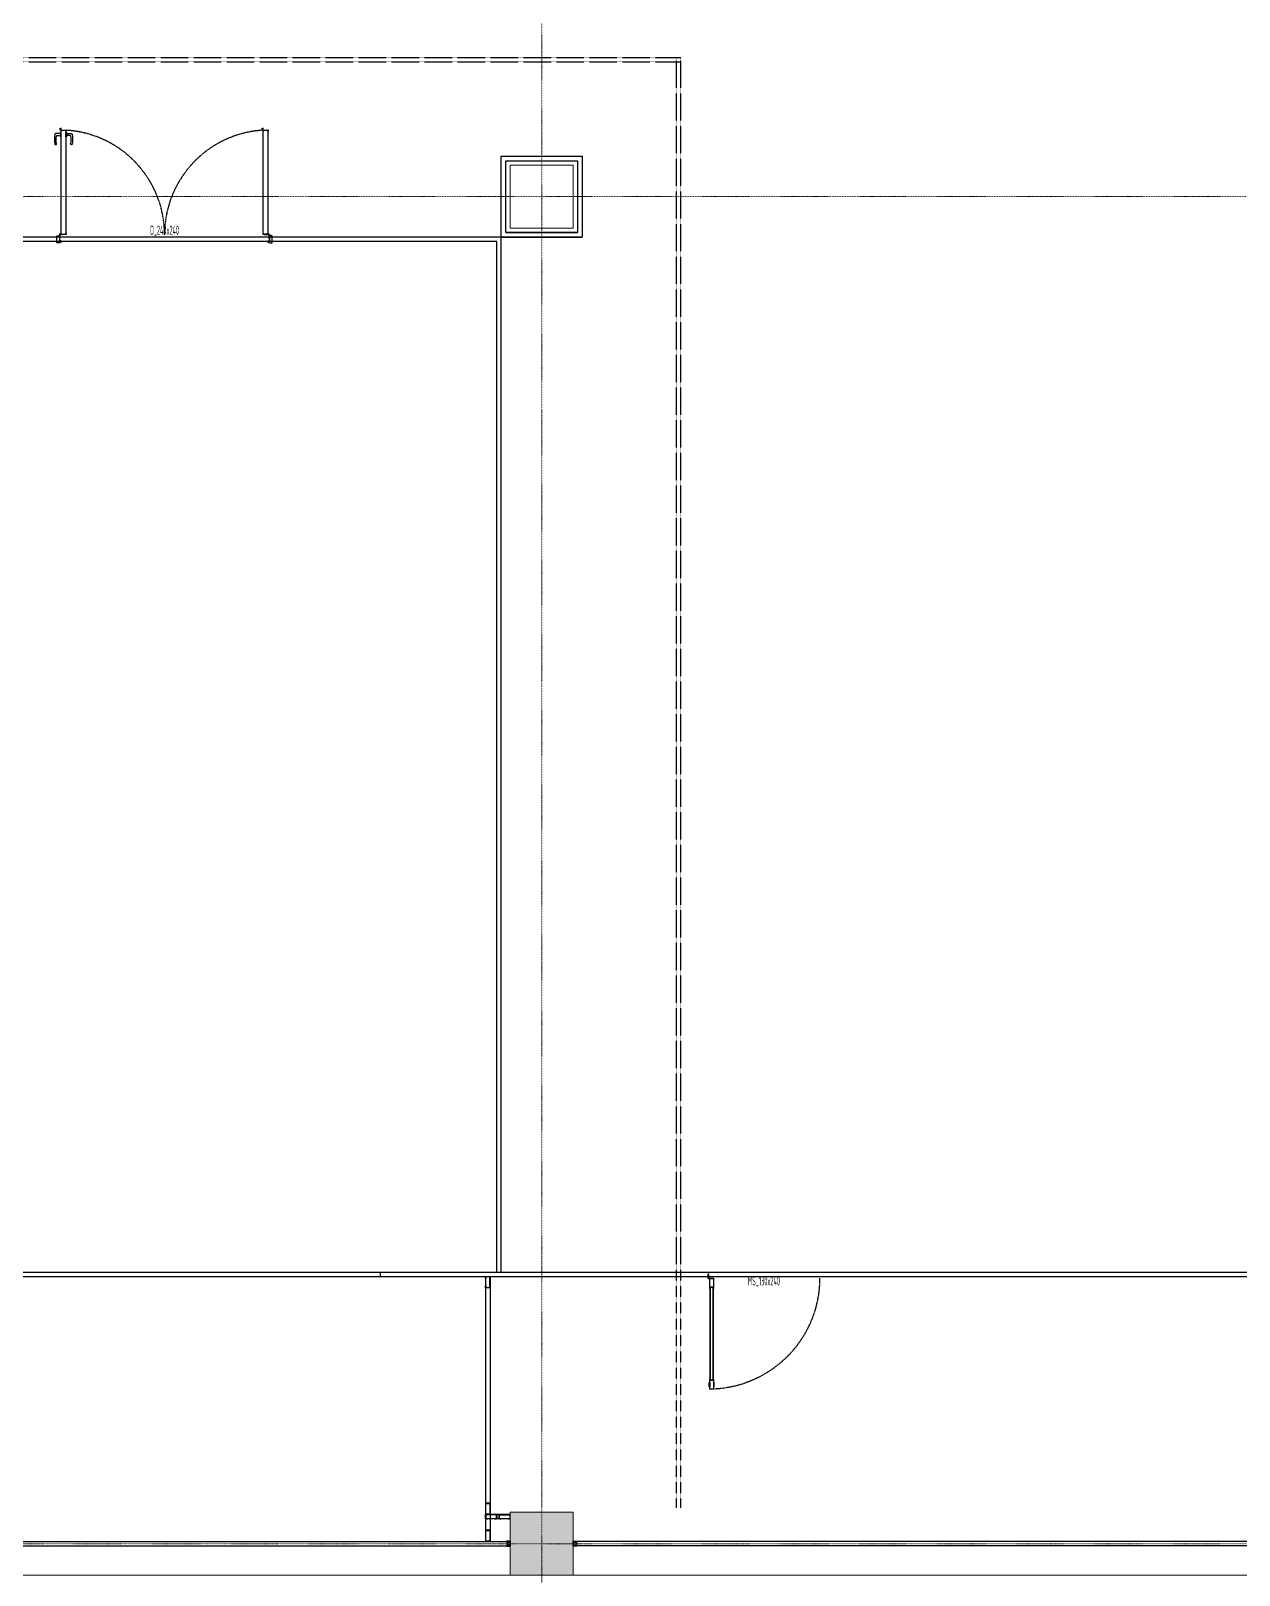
# Model space of a CAD drawing. Extents: x -32000 to 290600, y -29000 to 131250.
# Drawn here: x 212712 to 226167, y -350 to 16845 of the extents above; entities that cross this region are included whole.
import ezdxf
from ezdxf.enums import TextEntityAlignment as Align

# ---------------------------------------------------------------- set-up
doc = ezdxf.new("R2010")
doc.units = 0
doc.header["$LTSCALE"] = 10
for name, pattern in [('H12PL3$0$JJP_三點線', [0.9, 0.3, -0.15, 0, -0.15, 0, -0.15, 0, -0.15]), ('XFDP30$0$HIDDEN', [0.3, 0.2, -0.1]), ('XFDP30$0$HIDDEN2', [0.1875, 0.125, -0.0625]), ('XFM7P30ICA$0$H12PL3$0$JJP_三點線', [0.9, 0.3, -0.15, 0, -0.15, 0, -0.15, 0, -0.15]), ('XFM7P30ICA$0$XFDP30$0$HIDDEN', [0.3, 0.2, -0.1]), ('XFM7P30ICA$0$XFDP30$0$HIDDEN2', [0.1875, 0.125, -0.0625])]:
    doc.linetypes.add(name, pattern=pattern)
for name, color, linetype in [('H12PL3$0$A-WALL-EX', 252, 'Continuous'), ('H12PL3$0$S-COL', 252, 'Continuous'), ('H12PL3$0$S-GRID', 252, 'Continuous'), ('XFDP30$0$A-Door (50K)', 2, 'Continuous'), ('XFDP30$0$A-Door (8K)', 2, 'Continuous'), ('XFDP30$0$A-Partition-Col', 1, 'Continuous'), ('XFDP30$0$A-Partition-Col (50K)', 1, 'Continuous'), ('XFDP30$0$A-W-D2-Steel (8K)', 2, 'Continuous'), ('XFDP30$0$A-W-P1S (50K)', 2, 'Continuous'), ('XFDP30$0$A-W-P1S (50K_Temporary)', 2, 'XFDP30$0$HIDDEN2'), ('XFDP30$0$A-W-P1S (8K)', 2, 'Continuous'), ('XFDP30$0$A-W-P2D (50K)', 2, 'Continuous'), ('XFDP30$0$A-W-P2D (8K)', 2, 'Continuous'), ('XFDP30$0$A-W-R1 (Rockwool) (50K)', 2, 'Continuous'), ('XFM7P30ICA$0$H12PL3$0$A-WALL-EX', 252, 'Continuous'), ('XFM7P30ICA$0$H12PL3$0$Hattch', 252, 'Continuous'), ('XFM7P30ICA$0$H12PL3$0$S-COL', 252, 'Continuous'), ('XFM7P30ICA$0$H12PL3$0$S-GRID', 252, 'Continuous'), ('XFM7P30ICA$0$XFDP30$0$A-Door (50K)', 2, 'Continuous'), ('XFM7P30ICA$0$XFDP30$0$A-Partition-Col', 1, 'Continuous'), ('XFM7P30ICA$0$XFDP30$0$A-Partition-Col (50K)', 1, 'Continuous'), ('XFM7P30ICA$0$XFDP30$0$A-W-D2-Steel (8K)', 2, 'Continuous'), ('XFM7P30ICA$0$XFDP30$0$A-W-P1S (50K)', 2, 'Continuous'), ('XFM7P30ICA$0$XFDP30$0$A-W-P1S (50K_Temporary)', 2, 'XFM7P30ICA$0$XFDP30$0$HIDDEN2'), ('XFM7P30ICA$0$XFDP30$0$A-W-P1S (8K)', 2, 'Continuous'), ('XFM7P30ICA$0$XFDP30$0$A-W-P2D (8K)', 2, 'Continuous'), ('XFM7P30ICA$0$XFDP30$0$A-W-R1 (Rockwool) (50K)', 2, 'Continuous')]:
    doc.layers.add(name, color=color, linetype=linetype)
doc.styles.add('XFDP30$0$AA-TXT', font='isocp.shx', dxfattribs={"width": 0.8, "bigfont": 'china.shx'})
doc.styles.add('XFM7P30ICA$0$XFDP30$0$AA-TXT', font='isocp.shx', dxfattribs={"width": 0.8, "bigfont": 'china.shx'})

# ---------------------------------------------------------------- blocks, each defined once
blk = doc.blocks.new('XFDP30$0$TP1-50-Partition_Col-side')
blk.add_lwpolyline([(-2.5, -4), (-2.5, -3.9), (-2.6, -3.9), (-2.5, -3), (-2.5, -0.3), (-2.4, -0.2), (-0.7, -0.2), (-0.5, -0.2), (-0.1, -0.2), (0, -0.2), (0, -0.2), (0.5, -0.2), (0.6, -0.2), (2.4, -0.2), (2.5, -0.3), (2.5, -3), (2.6, -3.9), (2.5, -3.9), (2.5, -4), (2.7, -4), (2.7, 0), (-2.7, 0), (-2.7, -4)], close=True)
for points in [[(-1.6, -2.1), (-2.3, -2.1, 0.414213), (-2.4, -2.2), (-2.4, -3.6), (-2.5, -3.6), (-2.5, -2.2, -0.414213), (-2.3, -2), (-1.6, -2), (-1.6, -2.1)], [(1.6, -2.1), (2.3, -2.1, -0.414213), (2.4, -2.2), (2.4, -3.6), (2.5, -3.6), (2.5, -2.2, 0.414213), (2.3, -2), (1.6, -2), (1.6, -2.1)]]:
    blk.add_lwpolyline(points, format="xyb")
blk.add_lwpolyline([(2.2, -3.6), (-2.2, -3.6, -0.414214), (-2.3, -3.5), (-2.3, -2.6, -0.414214), (-2.2, -2.5), (-1.3, -2.5, 0.414214), (-1.1, -2.3), (-1.1, -2.2, 0.414214), (-1.3, -2.1), (-1.9, -2.1), (-1.9, -2.1), (-1.3, -2.1, -0.414214), (-1.2, -2.2), (-1.2, -2.3, -0.414214), (-1.3, -2.4), (-2.2, -2.4, 0.414214), (-2.4, -2.6), (-2.4, -3.5, 0.414214), (-2.2, -3.6), (2.2, -3.6, 0.414214), (2.4, -3.5), (2.4, -2.6, 0.414214), (2.2, -2.4), (1.3, -2.4, -0.414214), (1.2, -2.3), (1.2, -2.2, -0.414214), (1.3, -2.1), (1.9, -2.1), (1.9, -2.1), (1.3, -2.1, 0.414214), (1.1, -2.2), (1.1, -2.3, 0.414214), (1.3, -2.5), (2.2, -2.5, -0.414214), (2.3, -2.6), (2.3, -3.5, -0.414214)], format="xyb", close=True)
blk = doc.blocks.new('XFDP30$0$Door-D240')
for p, q in [((10, 119), (10.8, 119)), ((10, 114.1), (10, 119)), ((10.8, 114.1), (10, 114.1)), ((10.8, 119), (10.8, 114.1)), ((10.8, 117.7), (14.8, 117.7)), ((14.8, 115.5), (10.8, 115.5)), ((14.8, 117.7), (16.2, 117.6))]:
    blk.add_line(p, q)
for points in [[(4.1, 121.6), (4.1, 123.4), (4.1, 121.6), (10.7, 121.6), (10.7, 121.5), (10.3, 121.5), (10.3, 120.4, -0.414214), (10.2, 120.3), (10, 120.3), (10, 120.4), (10.1, 120.4), (10.1, 121.4), (10, 121.4), (10, 5.5), (10.1, 5.5), (10.1, 6.5), (10, 6.5), (10, 6.6), (10.2, 6.6, -0.414214), (10.3, 6.5), (10.3, 5.4, -0.414214), (10.2, 5.3), (4.8, 5.3, -0.414214), (4.7, 5.4), (4.7, 6.5, -0.414214), (4.8, 6.6), (5, 6.6), (5, 6.5), (4.9, 6.5), (4.9, 5.5), (5, 5.5), (5, 121.4), (4.9, 121.4), (4.9, 120.4), (5, 120.4), (5, 120.3), (4.8, 120.3, -0.414214), (4.7, 120.4), (4.7, 121.4), (3.9, 121.4, -0.414214), (3.9, 121.4), (3.9, 123.6, -0.414214), (3.9, 123.7), (4.7, 123.7), (4.7, 123.4), (4.1, 123.4)], [(229.1, 121.6), (229.1, 123.4), (229.1, 121.6), (235.7, 121.6), (235.7, 121.5), (235.3, 121.5), (235.3, 120.4, -0.414214), (235.2, 120.3), (235, 120.3), (235, 120.4), (235.1, 120.4), (235.1, 121.4), (235, 121.4), (235, 5.5), (235.1, 5.5), (235.1, 6.5), (235, 6.5), (235, 6.6), (235.2, 6.6, -0.414214), (235.3, 6.5), (235.3, 5.4, -0.414214), (235.2, 5.3), (229.8, 5.3, -0.414214), (229.7, 5.4), (229.7, 6.5, -0.414214), (229.8, 6.6), (230, 6.6), (230, 6.5), (229.9, 6.5), (229.9, 5.5), (230, 5.5), (230, 121.4), (229.9, 121.4), (229.9, 120.4), (230, 120.4), (230, 120.3), (229.8, 120.3, -0.414214), (229.7, 120.4), (229.7, 121.4), (228.9, 121.4, -0.414214), (228.9, 121.4), (228.9, 123.6, -0.414214), (228.9, 123.7), (229.7, 123.7), (229.7, 123.4), (229.1, 123.4)], [(4.2, 117.7), (0.2, 117.7), (-1.2, 117.6, 0.327495), (-2, 116.9, 0.089847), (-2.2, 106.2, 1.144881), (-0.3, 106.6, -0.137079), (-0.3, 114.9, -0.349357), (0.2, 115.5), (4.2, 115.5)], [(4.7, -2.1, 0.306748), (4.5, -1.7), (4.1, -1.7, 0.306748), (3.9, -2.1), (4, -2.1, -0.414214), (4.1, -2.2), (4.1, -2.2), (4, -2.2), (4, -2.9), (4.6, -2.9), (4.6, -2.2), (4.5, -2.2), (4.5, -2.2, -0.414214), (4.6, -2.1), (4.7, -2.1), (4.8, -2.1, -0.414214), (5, -2.3), (5, -2.9, -0.320245), (4.7, -3.4), (3, -4), (0.6, -4, -0.414214), (0, -3.4), (0, 3.4, -0.414214), (0.6, 4), (3, 4), (3, 0), (3, -1.4, 0.414214), (3.7, -2.1), (3.9, -2.1)], [(235.3, -2.1, -0.306748), (235.5, -1.7), (235.9, -1.7, -0.306748), (236.1, -2.1), (236, -2.1, 0.414214), (235.9, -2.2), (235.9, -2.2), (236, -2.2), (236, -2.9), (235.4, -2.9), (235.4, -2.2), (235.5, -2.2), (235.5, -2.2, 0.414214), (235.4, -2.1), (235.3, -2.1), (235.2, -2.1, 0.414214), (235, -2.3), (235, -2.9, 0.320245), (235.3, -3.4), (237, -4), (239.4, -4, 0.414214), (240, -3.4), (240, 3.4, 0.414214), (239.4, 4), (237, 4), (237, 0), (237, -1.4, -0.414214), (236.3, -2.1), (236.1, -2.1)]]:
    blk.add_lwpolyline(points, format="xyb")
blk.add_lwpolyline([(5, 114.1), (5, 119), (4.2, 119), (4.2, 114.1)], close=True)
at = {"ltscale": 500}
for points in [[(3.3, 0.1), (3.3, 4.6), (3, 4.6), (3, 0.1)], [(8.5, 5.3), (4, 5.3), (4, 5.5), (8.5, 5.5)], [(231.5, 5.3), (236, 5.3), (236, 5.5), (231.5, 5.5)], [(236.7, 0.1), (236.7, 4.6), (237, 4.6), (237, 0.1)]]:
    blk.add_lwpolyline(points, close=True, dxfattribs=at)
at = {"linetype": 'XFDP30$0$HIDDEN', "ltscale": 0.1}
for centre, start, end in [((3.5, 5.1), 0, 85.9993), ((236.5, 5.1), 94.0007, 180)]:
    blk.add_arc(centre, 116.5, start, end, dxfattribs=at)
at = {"extrusion": (0, 0, -1)}
for centre, major_axis, start_param, end_param in [((14.7, 114.9), (0.417, 0.417), -0.669314, 0.675093), ((16.2, 106.3), (0.707, 0.707), 0.872811, 4.284184), ((0.4, 110.8), (10.9, 10.9), 0.51383, 1.058752), ((16.1, 116.7), (-0.624, 0.624), 0.866962, 2.13291), ((-12.5, 110.9), (21.3, 21.3), 0.585307, 0.943734)]:
    blk.add_ellipse(centre, major_axis=major_axis, ratio=1, start_param=start_param, end_param=end_param, dxfattribs=at)
at = {"ltscale": 500, "extrusion": (0, 0, -1)}
blk.add_ellipse((3.5, 5.1), major_axis=(0.495, 0.495), ratio=1, start_param=3.926991, end_param=10.210176, dxfattribs=at)
at = {"ltscale": 500}
blk.add_ellipse((236.5, 5.1), major_axis=(-0.495, 0.495), ratio=1, start_param=3.926991, end_param=10.210176, dxfattribs=at)
at = {"color": 9, "style": 'XFDP30$0$AA-TXT', "width": 0.45}
blk.add_attdef('240X240', text='', height=10, dxfattribs=at).set_placement((120, 10.1), align=Align.MIDDLE_CENTER)
blk = doc.blocks.new('XFDP30$0$GAD2205')
blk.add_lwpolyline([(0, 1), (0, 1), (-18, 1, -0.414214), (-18, 2), (-18, 3, -0.414214), (-18, 3), (-14, 3, 0.414214), (-13, 4), (-13, 4, 0.414214), (-14, 4), (-18, 4, -0.414214), (-18, 5), (-18, 12, -0.414214), (-18, 12), (-18, 12, 0.414214), (-18, 12), (-18, 14, 0.72636), (-19, 14), (-19, 13, 0.158507), (-19, 13), (-19, 0, 0.414214), (-19, 0), (19, 0, 0.414214), (19, 0), (19, 13, 0.158507), (19, 13), (19, 14, 0.72636), (18, 14), (18, 12, 0.414214), (18, 12, -0.414214), (18, 12), (18, 5, -0.414214), (18, 4), (14, 4, 0.414214), (13, 4), (13, 4, 0.414214), (14, 3), (18, 3, -0.414214), (18, 3), (18, 2, -0.414214), (18, 1), (0, 1)], format="xyb", close=True)
blk = doc.blocks.new('XFDP30$0$Door-S130a')
for p, q in [((8.8, 120.4), (8.8, 125.3)), ((8.8, 125.3), (9.6, 125.3)), ((9.6, 120.4), (8.8, 120.4)), ((9.6, 125.3), (9.6, 120.4))]:
    blk.add_line(p, q)
blk.add_lwpolyline([(4.8, 120.4), (4.8, 125.3), (4, 125.3), (4, 120.4)], close=True)
at = {"ltscale": 5}
for points in [[(8.8, 117.8), (8.8, 127.9), (4.8, 127.9), (4.8, 117.8)], [(5, 117.5), (5, 14.8), (5, 14.8), (5, 117.5)], [(8.6, 14.8), (8.5, 14.8), (8.5, 117.5), (8.6, 117.5)], [(8.8, 4.3), (8.8, 14.4), (4.8, 14.4), (4.8, 4.3)]]:
    blk.add_lwpolyline(points, close=True, dxfattribs=at)
blk.add_lwpolyline([(4.8, 117.9), (4.8, 116.7, 0.158507), (4.9, 116.7), (4.9, 116.5, 0.72636), (5, 116.6), (5, 116.7, 0.414214), (5, 116.7, -0.414214), (4.9, 116.8), (4.9, 117.5, -0.414214), (5, 117.5), (5.4, 117.5, 0.414214), (5.4, 117.5), (5.4, 117.6, 0.414214), (5.4, 117.6), (5, 117.6, -0.414214), (4.9, 117.6), (4.9, 117.8, -0.414214), (5, 117.8), (6.8, 117.8), (6.8, 117.8), (6.8, 117.8), (8.6, 117.8, -0.414214), (8.6, 117.8), (8.6, 117.6, -0.414214), (8.6, 117.6), (8.2, 117.6, 0.414214), (8.1, 117.6), (8.1, 117.5, 0.414214), (8.2, 117.5), (8.6, 117.5, -0.414214), (8.6, 117.5), (8.6, 116.8, -0.414214), (8.6, 116.7), (8.6, 116.7, 0.414214), (8.6, 116.7), (8.6, 116.6, 0.72636), (8.6, 116.5), (8.7, 116.7, 0.158507), (8.7, 116.7), (8.7, 117.9, 0.414214), (8.7, 117.9), (4.9, 117.9, 0.414214)], format="xyb", close=True, dxfattribs=at)
at = {"ltscale": 500}
for points in [[(3.2, -0.6), (3.2, 3.9), (3, 3.9), (3, -0.6)], [(8.5, 4.8), (4, 4.8), (4, 4.6), (8.5, 4.6)]]:
    blk.add_lwpolyline(points, close=True, dxfattribs=at)
at = {"linetype": 'XFDP30$0$HIDDEN', "ltscale": 0.1}
blk.add_arc((3.4, 4.4), 123.6, 0, 86.7594, dxfattribs=at)
at = {"ltscale": 500, "extrusion": (0, 0, -1)}
blk.add_ellipse((3.4, 4.4), major_axis=(-0.495, 0.495), ratio=1, start_param=5.497787, end_param=11.780972, dxfattribs=at)
at = {"ltscale": 5, "xscale": 0.1000000000058208, "yscale": 0.1000000000058208, "zscale": 0.1000000000058208}
blk.add_blockref('XFDP30$0$GAD2205', (6.8, 14.3), dxfattribs=at)
at = {"color": 9, "style": 'XFDP30$0$AA-TXT', "width": 0.45}
blk.add_attdef('130X240', text='', height=10, dxfattribs=at).set_placement((65, 10), align=Align.MIDDLE_CENTER)
blk = doc.blocks.new('XFDP30')
at = {"layer": 'XFDP30$0$A-Partition-Col'}
for points in [[(217775, 2955), (217775, 2975), (217825, 2975), (217825, 2850), (217775, 2850), (217775, 2870), (217778, 2870), (217778, 2853), (217822, 2853), (217822, 2972), (217778, 2972), (217778, 2955), (217775, 2955)], [(218030, 275), (218050, 275), (218050, 325), (217925, 325), (217925, 275), (217945, 275), (217945, 278), (217928, 278), (217928, 322), (218047, 322), (218047, 278), (218030, 278), (218030, 275)]]:
    blk.add_lwpolyline(points, dxfattribs=at)
at = {"layer": 'XFDP30$0$A-Partition-Col', "elevation": 0}
for points in [[(217775, 345), (217775, 325), (217825, 325), (217825, 450), (217775, 450), (217775, 430), (217778, 430), (217778, 447), (217822, 447), (217822, 328), (217778, 328), (217778, 345), (217775, 345)], [(217795, 275), (217775, 275), (217775, 325), (217900, 325), (217900, 275), (217880, 275), (217880, 278), (217897, 278), (217897, 322), (217778, 322), (217778, 278), (217795, 278), (217795, 275)]]:
    blk.add_lwpolyline(points, dxfattribs=at)
at = {"layer": 'XFDP30$0$A-W-D2-Steel (8K)'}
for p, q in [((217775, 2975), (217775, 325, 0)), ((217825, 2975), (217825, 325, 0)), ((218050, 325), (217775, 325, 0)), ((218050, 275), (217775, 275, 0))]:
    blk.add_line(p, q, dxfattribs=at)
at = {"layer": 'XFDP30$0$A-W-P1S (50K)'}
for p, q in [((179375, 3025, 0), (216600, 3025, 0)), ((179425, 2975, 0), (216600, 2975, 0))]:
    blk.add_line(p, q, dxfattribs=at)
at = {"layer": 'XFDP30$0$A-W-P1S (50K_Temporary)', "ltscale": 2}
for p, q in [((200050, 16550, 0), (219950, 16550)), ((219900, 3025, 0), (219900, 16550, 0)), ((219950, 3025, 0), (219950, 16550, 0)), ((200050, 16500, 0), (219950, 16500, 0))]:
    blk.add_line(p, q, dxfattribs=at)
at = {"layer": 'XFDP30$0$A-W-P1S (8K)'}
for p, q in [((217950, 15450), (218850, 15450)), ((217950, 14550), (217950, 15450)), ((218000, 15400), (218800, 15400)), ((218000, 14600), (218000, 15400)), ((218800, 15400), (218800, 14600)), ((218850, 15450), (218850, 14550)), ((217950, 14550), (218850, 14550)), ((218000, 14600), (218800, 14600)), ((216600, 3025, 0), (243051, 3025, 0)), ((216600, 3025, 0), (216600, 2975, 0)), ((216600, 2975, 0), (243101, 2975, 0))]:
    blk.add_line(p, q, dxfattribs=at)
at = {"layer": 'XFDP30$0$A-W-P2D (50K)'}
for p, q in [((217950, 14550), (202050, 14550, 0)), ((217900, 14500), (205775, 14500, 0)), ((217900, 3025), (217900, 14500)), ((217950, 3025), (217950, 14550))]:
    blk.add_line(p, q, dxfattribs=at)
at = {"layer": 'XFDP30$0$A-W-P2D (8K)'}
for p, q in [((217900, 14500), (205775, 14500, 0)), ((217950, 14550), (205825, 14550)), ((217900, 3025), (217900, 14500)), ((217950, 3025), (217950, 14550))]:
    blk.add_line(p, q, dxfattribs=at)
at = {"layer": 'XFDP30$0$A-W-R1 (Rockwool) (50K)'}
for p, q in [((210350, 25, 0), (218050, 25, 0)), ((226450, 25, 0), (218750, 25, 0)), ((210350, -25, 0), (218050, -25, 0)), ((226450, -25, 0), (218750, -25, 0))]:
    blk.add_line(p, q, dxfattribs=at)
at = {"layer": 'XFDP30$0$A-Door (50K)', "xscale": 10, "yscale": 10, "zscale": 10}
blk.add_blockref('XFDP30$0$Door-D240', (213000, 14525), dxfattribs=at).add_auto_attribs({'240X240': 'D_240x240'})
at = {"layer": 'XFDP30$0$A-Door (8K)'}
ref = blk.add_blockref('XFDP30$0$Door-S130a', (220225, 3000, 0), dxfattribs=dict(at, xscale=-10, yscale=10, zscale=10, rotation=180))
ref.add_attrib('130X240', 'MS_130x240', dxfattribs={"layer": '0', "color": 9, "height": 100, "style": 'XFDP30$0$AA-TXT', "width": 0.45}).set_placement((220875, 2925, 0), align=Align.MIDDLE_CENTER)
at = {"layer": 'XFDP30$0$A-Partition-Col (50K)', "yscale": 10, "zscale": 10}
for p, xscale, rotation in [((218050, 0, 0), 10, 270), ((218750, 0, 0), -10, 90)]:
    blk.add_blockref('XFDP30$0$TP1-50-Partition_Col-side', p, dxfattribs=dict(at, xscale=xscale, rotation=rotation))
blk = doc.blocks.new('H12PL3')
at = {"layer": 'H12PL3$0$A-WALL-EX', "lineweight": 0, "flags": 128}
blk.add_lwpolyline([(243100, -350), (185050, -350)], dxfattribs=at)
at = {"layer": 'H12PL3$0$S-COL', "lineweight": 0, "flags": 128}
blk.add_lwpolyline([(218050, 14650), (218750, 14650), (218750, 15350), (218050, 15350)], close=True, dxfattribs=at)
blk.add_lwpolyline([(218750, -350), (218750, 350), (218050, 350), (218050, -350)], dxfattribs=at)
at = {"layer": 'H12PL3$0$S-GRID', "linetype": 'H12PL3$0$JJP_三點線', "lineweight": 0}
for p, q in [((218400, 128250), (218400, -28000)), ((-29000, 15000), (289600, 15000)), ((-29000, 0), (289600, 0))]:
    blk.add_line(p, q, dxfattribs=at)
blk.add_blockref('XFDP30', (0, 0))
blk = doc.blocks.new('XFM7P30ICA$0$XFDP30$0$TP1-50-Partition_Col-side')
blk.add_lwpolyline([(-2.5, -4), (-2.5, -3.9), (-2.6, -3.9), (-2.5, -3), (-2.5, -0.3), (-2.4, -0.2), (-0.7, -0.2), (-0.5, -0.2), (-0.1, -0.2), (0, -0.2), (0, -0.2), (0.5, -0.2), (0.6, -0.2), (2.4, -0.2), (2.5, -0.3), (2.5, -3), (2.6, -3.9), (2.5, -3.9), (2.5, -4), (2.7, -4), (2.7, 0), (-2.7, 0), (-2.7, -4)], close=True)
for points in [[(-1.6, -2.1), (-2.3, -2.1, 0.414213), (-2.4, -2.2), (-2.4, -3.6), (-2.5, -3.6), (-2.5, -2.2, -0.414213), (-2.3, -2), (-1.6, -2), (-1.6, -2.1)], [(1.6, -2.1), (2.3, -2.1, -0.414213), (2.4, -2.2), (2.4, -3.6), (2.5, -3.6), (2.5, -2.2, 0.414213), (2.3, -2), (1.6, -2), (1.6, -2.1)]]:
    blk.add_lwpolyline(points, format="xyb")
blk.add_lwpolyline([(2.2, -3.6), (-2.2, -3.6, -0.414214), (-2.3, -3.5), (-2.3, -2.6, -0.414214), (-2.2, -2.5), (-1.3, -2.5, 0.414214), (-1.1, -2.3), (-1.1, -2.2, 0.414214), (-1.3, -2.1), (-1.9, -2.1), (-1.9, -2.1), (-1.3, -2.1, -0.414214), (-1.2, -2.2), (-1.2, -2.3, -0.414214), (-1.3, -2.4), (-2.2, -2.4, 0.414214), (-2.4, -2.6), (-2.4, -3.5, 0.414214), (-2.2, -3.6), (2.2, -3.6, 0.414214), (2.4, -3.5), (2.4, -2.6, 0.414214), (2.2, -2.4), (1.3, -2.4, -0.414214), (1.2, -2.3), (1.2, -2.2, -0.414214), (1.3, -2.1), (1.9, -2.1), (1.9, -2.1), (1.3, -2.1, 0.414214), (1.1, -2.2), (1.1, -2.3, 0.414214), (1.3, -2.5), (2.2, -2.5, -0.414214), (2.3, -2.6), (2.3, -3.5, -0.414214)], format="xyb", close=True)
blk = doc.blocks.new('XFM7P30ICA$0$XFDP30$0$Door-D240')
for p, q in [((10, 119), (10.8, 119)), ((10, 114.1), (10, 119)), ((10.8, 114.1), (10, 114.1)), ((10.8, 119), (10.8, 114.1)), ((10.8, 117.7), (14.8, 117.7)), ((14.8, 115.5), (10.8, 115.5)), ((14.8, 117.7), (16.2, 117.6))]:
    blk.add_line(p, q)
for points in [[(4.1, 121.6), (4.1, 123.4), (4.1, 121.6), (10.7, 121.6), (10.7, 121.5), (10.3, 121.5), (10.3, 120.4, -0.414214), (10.2, 120.3), (10, 120.3), (10, 120.4), (10.1, 120.4), (10.1, 121.4), (10, 121.4), (10, 5.5), (10.1, 5.5), (10.1, 6.5), (10, 6.5), (10, 6.6), (10.2, 6.6, -0.414214), (10.3, 6.5), (10.3, 5.4, -0.414214), (10.2, 5.3), (4.8, 5.3, -0.414214), (4.7, 5.4), (4.7, 6.5, -0.414214), (4.8, 6.6), (5, 6.6), (5, 6.5), (4.9, 6.5), (4.9, 5.5), (5, 5.5), (5, 121.4), (4.9, 121.4), (4.9, 120.4), (5, 120.4), (5, 120.3), (4.8, 120.3, -0.414214), (4.7, 120.4), (4.7, 121.4), (3.9, 121.4, -0.414214), (3.9, 121.4), (3.9, 123.6, -0.414214), (3.9, 123.7), (4.7, 123.7), (4.7, 123.4), (4.1, 123.4)], [(229.1, 121.6), (229.1, 123.4), (229.1, 121.6), (235.7, 121.6), (235.7, 121.5), (235.3, 121.5), (235.3, 120.4, -0.414214), (235.2, 120.3), (235, 120.3), (235, 120.4), (235.1, 120.4), (235.1, 121.4), (235, 121.4), (235, 5.5), (235.1, 5.5), (235.1, 6.5), (235, 6.5), (235, 6.6), (235.2, 6.6, -0.414214), (235.3, 6.5), (235.3, 5.4, -0.414214), (235.2, 5.3), (229.8, 5.3, -0.414214), (229.7, 5.4), (229.7, 6.5, -0.414214), (229.8, 6.6), (230, 6.6), (230, 6.5), (229.9, 6.5), (229.9, 5.5), (230, 5.5), (230, 121.4), (229.9, 121.4), (229.9, 120.4), (230, 120.4), (230, 120.3), (229.8, 120.3, -0.414214), (229.7, 120.4), (229.7, 121.4), (228.9, 121.4, -0.414214), (228.9, 121.4), (228.9, 123.6, -0.414214), (228.9, 123.7), (229.7, 123.7), (229.7, 123.4), (229.1, 123.4)], [(4.2, 117.7), (0.2, 117.7), (-1.2, 117.6, 0.327495), (-2, 116.9, 0.089847), (-2.2, 106.2, 1.144881), (-0.3, 106.6, -0.137079), (-0.3, 114.9, -0.349357), (0.2, 115.5), (4.2, 115.5)], [(4.7, -2.1, 0.306748), (4.5, -1.7), (4.1, -1.7, 0.306748), (3.9, -2.1), (4, -2.1, -0.414214), (4.1, -2.2), (4.1, -2.2), (4, -2.2), (4, -2.9), (4.6, -2.9), (4.6, -2.2), (4.5, -2.2), (4.5, -2.2, -0.414214), (4.6, -2.1), (4.7, -2.1), (4.8, -2.1, -0.414214), (5, -2.3), (5, -2.9, -0.320245), (4.7, -3.4), (3, -4), (0.6, -4, -0.414214), (0, -3.4), (0, 3.4, -0.414214), (0.6, 4), (3, 4), (3, 0), (3, -1.4, 0.414214), (3.7, -2.1), (3.9, -2.1)], [(235.3, -2.1, -0.306748), (235.5, -1.7), (235.9, -1.7, -0.306748), (236.1, -2.1), (236, -2.1, 0.414214), (235.9, -2.2), (235.9, -2.2), (236, -2.2), (236, -2.9), (235.4, -2.9), (235.4, -2.2), (235.5, -2.2), (235.5, -2.2, 0.414214), (235.4, -2.1), (235.3, -2.1), (235.2, -2.1, 0.414214), (235, -2.3), (235, -2.9, 0.320245), (235.3, -3.4), (237, -4), (239.4, -4, 0.414214), (240, -3.4), (240, 3.4, 0.414214), (239.4, 4), (237, 4), (237, 0), (237, -1.4, -0.414214), (236.3, -2.1), (236.1, -2.1)]]:
    blk.add_lwpolyline(points, format="xyb")
blk.add_lwpolyline([(5, 114.1), (5, 119), (4.2, 119), (4.2, 114.1)], close=True)
at = {"ltscale": 500}
for points in [[(3.3, 0.1), (3.3, 4.6), (3, 4.6), (3, 0.1)], [(8.5, 5.3), (4, 5.3), (4, 5.5), (8.5, 5.5)], [(231.5, 5.3), (236, 5.3), (236, 5.5), (231.5, 5.5)], [(236.7, 0.1), (236.7, 4.6), (237, 4.6), (237, 0.1)]]:
    blk.add_lwpolyline(points, close=True, dxfattribs=at)
at = {"linetype": 'XFM7P30ICA$0$XFDP30$0$HIDDEN', "ltscale": 0.1}
for centre, start, end in [((3.5, 5.1), 0, 85.9993), ((236.5, 5.1), 94.0007, 180)]:
    blk.add_arc(centre, 116.5, start, end, dxfattribs=at)
at = {"extrusion": (0, 0, -1)}
for centre, major_axis, start_param, end_param in [((14.7, 114.9), (0.417, 0.417), -0.669314, 0.675093), ((16.2, 106.3), (0.707, 0.707), 0.872811, 4.284184), ((0.4, 110.8), (10.9, 10.9), 0.51383, 1.058752), ((16.1, 116.7), (-0.624, 0.624), 0.866962, 2.13291), ((-12.5, 110.9), (21.3, 21.3), 0.585307, 0.943734)]:
    blk.add_ellipse(centre, major_axis=major_axis, ratio=1, start_param=start_param, end_param=end_param, dxfattribs=at)
at = {"ltscale": 500, "extrusion": (0, 0, -1)}
blk.add_ellipse((3.5, 5.1), major_axis=(0.495, 0.495), ratio=1, start_param=3.926991, end_param=10.210176, dxfattribs=at)
at = {"ltscale": 500}
blk.add_ellipse((236.5, 5.1), major_axis=(-0.495, 0.495), ratio=1, start_param=3.926991, end_param=10.210176, dxfattribs=at)
at = {"color": 9, "style": 'XFM7P30ICA$0$XFDP30$0$AA-TXT', "width": 0.45}
blk.add_attdef('240X240', text='', height=10, dxfattribs=at).set_placement((120, 10.1), align=Align.MIDDLE_CENTER)
blk = doc.blocks.new('XFM7P30ICA$0$XFDP30')
at = {"layer": 'XFM7P30ICA$0$XFDP30$0$A-Partition-Col'}
blk.add_lwpolyline([(217775, 2955), (217775, 2975), (217825, 2975), (217825, 2850), (217775, 2850), (217775, 2870), (217778, 2870), (217778, 2853), (217822, 2853), (217822, 2972), (217778, 2972), (217778, 2955), (217775, 2955)], dxfattribs=at)
at = {"layer": 'XFM7P30ICA$0$XFDP30$0$A-Partition-Col', "elevation": 0}
blk.add_lwpolyline([(217775, 45), (217775, 25), (217825, 25), (217825, 150), (217775, 150), (217775, 130), (217778, 130), (217778, 147), (217822, 147), (217822, 28), (217778, 28), (217778, 45), (217775, 45)], dxfattribs=at)
at = {"layer": 'XFM7P30ICA$0$XFDP30$0$A-W-D2-Steel (8K)'}
for p, q in [((217775, 2975), (217775, 25, 0)), ((217825, 2975), (217825, 25, 0))]:
    blk.add_line(p, q, dxfattribs=at)
at = {"layer": 'XFM7P30ICA$0$XFDP30$0$A-W-P1S (50K)'}
for p, q in [((174575, 3025, 0), (216600, 3025, 0)), ((174625, 2975, 0), (216600, 2975, 0))]:
    blk.add_line(p, q, dxfattribs=at)
at = {"layer": 'XFM7P30ICA$0$XFDP30$0$A-W-P1S (50K_Temporary)'}
for p, q in [((200050, 16550, 0), (219950, 16550)), ((219900, 400, 0), (219900, 16550, 0)), ((219950, 400, 0), (219950, 16550, 0)), ((200050, 16500, 0), (219950, 16500, 0))]:
    blk.add_line(p, q, dxfattribs=at)
at = {"layer": 'XFM7P30ICA$0$XFDP30$0$A-W-P1S (8K)'}
for p, q in [((216600, 3025, 0), (243051, 3025, 0)), ((216600, 3025, 0), (216600, 2975, 0)), ((216600, 2975, 0), (243101, 2975, 0))]:
    blk.add_line(p, q, dxfattribs=at)
for points in [[(217950, 15450), (218850, 15450), (218850, 14550), (217950, 14550)], [(218000, 15400), (218800, 15400), (218800, 14600), (218000, 14600)]]:
    blk.add_lwpolyline(points, close=True, dxfattribs=at)
at = {"layer": 'XFM7P30ICA$0$XFDP30$0$A-W-P2D (8K)'}
for p, q in [((217900, 14500), (205775, 14500, 0)), ((217950, 14550), (205825, 14550)), ((217900, 3025), (217900, 14500)), ((217950, 3025), (217950, 14550))]:
    blk.add_line(p, q, dxfattribs=at)
at = {"layer": 'XFM7P30ICA$0$XFDP30$0$A-W-R1 (Rockwool) (50K)'}
for p, q in [((210350, 25, 0), (218050, 25, 0)), ((226450, 25, 0), (218750, 25, 0)), ((210350, -25, 0), (218050, -25, 0)), ((226450, -25, 0), (218750, -25, 0))]:
    blk.add_line(p, q, dxfattribs=at)
at = {"layer": 'XFM7P30ICA$0$XFDP30$0$A-Door (50K)', "xscale": 10, "yscale": 10, "zscale": 10}
blk.add_blockref('XFM7P30ICA$0$XFDP30$0$Door-D240', (213000, 14525), dxfattribs=at).add_auto_attribs({'240X240': 'D_240x240'})
at = {"layer": 'XFM7P30ICA$0$XFDP30$0$A-Partition-Col (50K)', "yscale": 10, "zscale": 10}
for p, xscale, rotation in [((218050, 0), 10, 270), ((218750, 0), -10, 90)]:
    blk.add_blockref('XFM7P30ICA$0$XFDP30$0$TP1-50-Partition_Col-side', p, dxfattribs=dict(at, xscale=xscale, rotation=rotation))
blk = doc.blocks.new('XFM7P30ICA$0$H12PL3')
at = {"layer": 'XFM7P30ICA$0$H12PL3$0$Hattch', "linetype": 'Continuous', "lineweight": 0}
blk.add_hatch(color=256, dxfattribs=at).paths.add_polyline_path([(218050, 350), (218050, -350), (218750, -350), (218750, 350)])
at = {"layer": 'XFM7P30ICA$0$H12PL3$0$A-WALL-EX', "lineweight": 0, "flags": 128}
blk.add_lwpolyline([(243100, -350), (185050, -350)], dxfattribs=at)
at = {"layer": 'XFM7P30ICA$0$H12PL3$0$S-COL', "lineweight": 0, "flags": 128}
blk.add_lwpolyline([(218750, -350), (218750, 350), (218050, 350), (218050, -350)], dxfattribs=at)
at = {"layer": 'XFM7P30ICA$0$H12PL3$0$S-GRID', "linetype": 'XFM7P30ICA$0$H12PL3$0$JJP_三點線', "lineweight": 0}
for p, q in [((218400, 128250), (218400, -28000)), ((-29000, 15000), (289600, 15000)), ((-29000, 0), (289600, 0))]:
    blk.add_line(p, q, dxfattribs=at)
blk.add_blockref('XFM7P30ICA$0$XFDP30', (0, 0))
blk = doc.blocks.new('XFM7P30ICA')
for name in ['XFM7P30ICA$0$H12PL3', 'XFM7P30ICA$0$XFDP30']:
    blk.add_blockref(name, (0, 0))

msp = doc.modelspace()

# ---------------------------------------------------------------- block references
for name in ['H12PL3', 'XFM7P30ICA']:
    msp.add_blockref(name, (0, 0))

doc.saveas('drawing.dxf')
